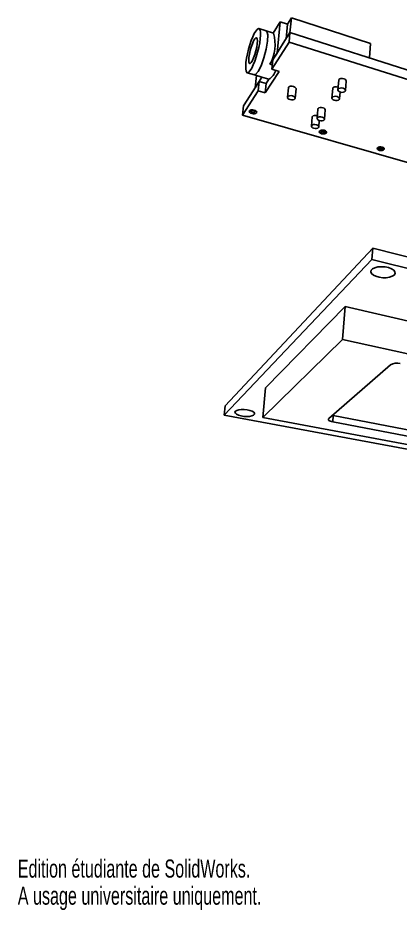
# Model space of a CAD drawing. Extents: x 0 to 191, y 0 to 179.
# Drawn here: x 0 to 77, y 0 to 179.5 of the extents above; entities that cross this region are included whole.
import ezdxf
from ezdxf.enums import TextEntityAlignment as Align

# ---------------------------------------------------------------- set-up
doc = ezdxf.new("R2010")
doc.units = 0
doc.layers.get('0').update_dxf_attribs({"linetype": 'CONTINUOUS'})

msp = doc.modelspace()

# ---------------------------------------------------------------- linework, layer by layer
at = {"color": 7, "linetype": 'CONTINUOUS'}
for p, q in [((51.45, 176.38), (52.87, 178.69)), ((52.87, 178.69), (52.23, 172.39)), ((52.87, 178.69), (54.34, 178.22)), ((54.34, 178.22), (54.04, 175.25)), ((54.34, 178.22), (55.11, 179.46)), ((55.11, 179.46), (54.81, 176.48)), ((55.11, 179.46), (71.09, 174.29)), ((50.05, 176.83), (48.59, 177.29)), ((51.51, 176.37), (50.05, 176.83)), ((51.36, 171.02), (54.84, 176.51)), ((54.84, 176.51), (54.64, 174.56)), ((54.84, 176.51), (129.49, 152.72)), ((51.17, 169.12), (54.64, 174.56)), ((54.64, 174.56), (129.54, 150.95)), ((71.09, 174.29), (70.89, 171.39)), ((50.79, 170.12), (52.23, 172.39)), ((51.36, 171.02), (51.17, 169.12)), ((50.79, 170.12), (51.26, 169.98)), ((52.64, 168.67), (51.17, 169.12)), ((46.22, 168.43), (47.68, 167.99)), ((47.68, 167.99), (49.14, 167.56)), ((48.08, 167.87), (47.81, 165.4)), ((47.81, 165.4), (49.16, 167.55)), ((49.14, 167.56), (49.16, 167.55)), ((50.61, 167.11), (49.16, 167.55)), ((49.86, 164.37), (52.64, 168.67)), ((50.06, 166.25), (50.61, 167.11)), ((64.65, 166.91), (64.5, 165)), ((45.49, 161.74), (48.61, 166.68)), ((48.61, 166.68), (48.41, 164.8)), ((48.61, 166.68), (50.06, 166.25)), ((50.06, 166.25), (49.86, 164.37)), ((54.53, 165.38), (54.34, 163.48)), ((55.87, 163.28), (56.05, 165.18)), ((63.44, 165.23), (63.29, 163.34)), ((66.04, 164.84), (66.18, 166.74)), ((45.28, 159.9), (48.41, 164.8)), ((48.41, 164.8), (49.86, 164.37)), ((64.81, 163.17), (64.92, 164.56)), ((45.49, 161.74), (45.28, 159.9)), ((116.08, 139.64), (45.28, 159.9)), ((47.05, 160.96), (47.01, 160.61)), ((47.76, 160.51), (47.8, 160.85)), ((60.46, 161.1), (60.3, 159.24)), ((61.79, 159.07), (61.94, 160.94)), ((59.32, 159.53), (59.16, 157.68)), ((60.64, 157.51), (60.75, 158.81)), ((61.14, 156.87), (61.11, 156.54)), ((61.83, 156.46), (61.86, 156.79)), ((72.79, 153.49), (72.77, 153.17)), ((73.48, 153.11), (73.5, 153.43)), ((71.51, 133.13), (41.8, 101.41)), ((71.36, 130.87), (71.51, 133.13)), ((190.61, 103), (71.51, 133.13)), ((71.36, 130.87), (41.6, 99.55)), ((190.84, 101.12), (71.36, 130.87)), ((65.93, 121.42), (49.93, 105.05)), ((65.45, 114.76), (65.93, 121.42)), ((176.33, 95.97), (65.93, 121.42)), ((65.45, 114.76), (49.36, 99.06)), ((176.9, 90.36), (65.45, 114.76)), ((75.06, 109.69), (62.66, 98.87)), ((49.36, 99.06), (49.93, 105.05)), ((41.6, 99.55), (41.8, 101.41)), ((41.6, 99.55), (144.34, 80.5)), ((49.36, 99.06), (152.13, 79.84)), ((63.38, 99.5), (63.55, 99.47)), ((63.55, 99.47), (63.46, 98.2)), ((63.55, 99.47), (145.81, 83.66)), ((63.46, 98.2), (145.86, 82.54))]:
    msp.add_line(p, q, dxfattribs=at)
for points in [[(48.84, 175.26), (48.9, 175.99), (48.88, 176.58), (48.8, 177.01), (48.66, 177.25), (48.47, 177.29), (48.23, 177.14), (47.95, 176.81), (47.65, 176.31), (47.34, 175.65), (47.03, 174.89), (46.74, 174.03), (46.48, 173.13), (46.26, 172.22), (46.08, 171.33), (45.97, 170.51), (45.91, 169.79), (45.92, 169.19), (45.99, 168.76), (46.12, 168.5), (46.31, 168.43), (46.54, 168.55), (46.82, 168.86), (47.12, 169.35), (47.44, 170), (47.75, 170.78), (48.05, 171.65), (48.32, 172.57), (48.55, 173.51), (48.73, 174.42), (48.84, 175.26)], [(48.23, 174.25), (48.27, 174.81), (48.23, 175.21), (48.12, 175.42), (47.96, 175.42), (47.75, 175.21), (47.51, 174.81), (47.26, 174.26), (47.02, 173.59), (46.82, 172.87), (46.66, 172.15), (46.55, 171.48), (46.52, 170.92), (46.55, 170.52), (46.65, 170.3), (46.82, 170.29), (47.03, 170.49), (47.26, 170.88), (47.51, 171.43), (47.76, 172.11), (47.97, 172.84), (48.13, 173.58), (48.23, 174.25)], [(64.65, 166.91), (64.7, 167.05), (64.86, 167.18), (65.11, 167.25), (65.4, 167.27), (65.7, 167.21), (65.95, 167.1), (66.12, 166.94), (66.18, 166.77), (66.18, 166.74)], [(54.53, 165.38), (54.57, 165.49), (54.72, 165.62), (54.96, 165.7), (55.25, 165.71), (55.55, 165.66), (55.8, 165.54), (55.98, 165.39), (56.05, 165.22), (56.05, 165.18)], [(63.44, 165.23), (63.49, 165.36), (63.65, 165.49), (63.89, 165.57), (64.18, 165.58), (64.48, 165.53), (64.54, 165.51)], [(64.55, 165.14), (64.5, 164.97), (64.56, 164.8), (64.74, 164.65), (64.99, 164.54), (65.28, 164.48), (65.58, 164.5), (65.82, 164.57), (65.98, 164.7), (66.04, 164.86), (65.97, 165.04), (65.8, 165.19), (65.55, 165.3), (65.25, 165.36), (64.96, 165.34), (64.71, 165.27), (64.55, 165.14)], [(54.39, 163.6), (54.34, 163.44), (54.42, 163.27), (54.6, 163.12), (54.85, 163.01), (55.15, 162.95), (55.44, 162.97), (55.68, 163.04), (55.83, 163.17), (55.87, 163.33), (55.8, 163.5), (55.62, 163.65), (55.37, 163.76), (55.07, 163.81), (54.78, 163.8), (54.54, 163.72), (54.39, 163.6)], [(63.34, 163.47), (63.29, 163.31), (63.35, 163.14), (63.52, 162.99), (63.77, 162.88), (64.07, 162.83), (64.36, 162.84), (64.6, 162.91), (64.76, 163.04), (64.81, 163.2), (64.74, 163.37), (64.57, 163.52), (64.32, 163.63), (64.03, 163.68), (63.74, 163.67), (63.49, 163.6), (63.34, 163.47)], [(48.1, 160.35), (47.95, 160.23), (47.72, 160.16), (47.44, 160.15), (47.16, 160.2), (46.9, 160.31), (46.72, 160.45), (46.64, 160.61), (46.68, 160.76), (46.82, 160.89), (47.05, 160.96), (47.33, 160.97), (47.62, 160.92), (47.87, 160.81), (48.05, 160.67), (48.13, 160.51), (48.1, 160.35)], [(47.27, 160.38), (47.14, 160.43), (47.05, 160.5), (47.01, 160.58), (47.03, 160.66), (47.1, 160.72), (47.22, 160.76), (47.36, 160.76), (47.5, 160.74), (47.63, 160.68), (47.72, 160.61), (47.76, 160.53), (47.74, 160.46), (47.67, 160.4), (47.56, 160.36), (47.42, 160.35), (47.27, 160.38)], [(59.32, 159.53), (59.37, 159.65), (59.52, 159.77), (59.75, 159.84), (60.03, 159.85), (60.32, 159.8), (60.34, 159.79)], [(60.46, 161.1), (60.5, 161.22), (60.66, 161.35), (60.89, 161.42), (61.18, 161.43), (61.46, 161.38), (61.71, 161.27), (61.88, 161.13), (61.94, 160.97), (61.94, 160.94)], [(60.59, 157.4), (60.64, 157.55), (60.57, 157.7), (60.4, 157.85), (60.16, 157.95), (59.87, 158), (59.59, 157.99), (59.36, 157.92), (59.21, 157.8), (59.16, 157.65), (59.23, 157.49), (59.4, 157.35), (59.64, 157.25), (59.93, 157.2), (60.21, 157.21), (60.44, 157.28), (60.59, 157.4)], [(61.74, 158.95), (61.79, 159.1), (61.72, 159.26), (61.55, 159.41), (61.3, 159.51), (61.02, 159.57), (60.73, 159.55), (60.5, 159.48), (60.34, 159.36), (60.3, 159.21), (60.36, 159.05), (60.53, 158.9), (60.78, 158.8), (61.07, 158.75), (61.35, 158.76), (61.59, 158.83), (61.74, 158.95)], [(62.15, 156.3), (62, 156.19), (61.77, 156.12), (61.5, 156.11), (61.22, 156.16), (60.98, 156.26), (60.81, 156.39), (60.75, 156.55), (60.79, 156.69), (60.94, 156.81), (61.17, 156.88), (61.45, 156.89), (61.73, 156.84), (61.97, 156.74), (62.13, 156.6), (62.2, 156.45), (62.15, 156.3)], [(61.34, 156.33), (61.48, 156.3), (61.62, 156.31), (61.74, 156.34), (61.81, 156.4), (61.83, 156.47), (61.8, 156.55), (61.72, 156.62), (61.6, 156.67), (61.46, 156.69), (61.32, 156.69), (61.21, 156.65), (61.13, 156.6), (61.11, 156.52), (61.14, 156.45), (61.22, 156.38), (61.34, 156.33)], [(72.47, 153.33), (72.63, 153.44), (72.86, 153.5), (73.13, 153.51), (73.4, 153.47), (73.63, 153.37), (73.78, 153.24), (73.83, 153.09), (73.77, 152.95), (73.62, 152.84), (73.39, 152.78), (73.12, 152.76), (72.85, 152.81), (72.62, 152.91), (72.47, 153.04), (72.42, 153.19), (72.47, 153.33)], [(72.99, 152.98), (72.87, 153.02), (72.8, 153.09), (72.77, 153.16), (72.8, 153.23), (72.88, 153.29), (72.99, 153.32), (73.13, 153.33), (73.26, 153.3), (73.38, 153.25), (73.45, 153.19), (73.48, 153.12), (73.45, 153.05), (73.37, 152.99), (73.26, 152.96), (73.12, 152.95), (72.99, 152.98)], [(75.82, 127.74), (76, 128.05), (75.97, 128.38), (75.73, 128.7), (75.29, 128.99), (74.7, 129.22), (74, 129.36), (73.27, 129.41), (72.56, 129.36), (71.95, 129.21), (71.48, 128.98), (71.2, 128.69), (71.13, 128.37), (71.28, 128.04), (71.63, 127.73), (72.15, 127.48), (72.8, 127.29), (73.51, 127.2), (74.23, 127.2), (74.89, 127.3), (75.44, 127.48), (75.82, 127.74)], [(43.84, 100.34), (43.75, 100.14), (43.83, 99.93), (44.09, 99.73), (44.48, 99.54), (44.99, 99.4), (45.56, 99.31), (46.15, 99.28), (46.7, 99.31), (47.16, 99.4), (47.5, 99.55), (47.68, 99.73), (47.69, 99.94), (47.53, 100.15), (47.21, 100.34), (46.75, 100.51), (46.2, 100.63), (45.61, 100.69), (45.03, 100.69), (44.51, 100.63), (44.1, 100.51), (43.84, 100.34)], [(62.66, 98.87), (62.59, 98.79), (62.57, 98.69), (62.61, 98.59), (62.69, 98.5), (62.83, 98.41), (63, 98.33), (63.22, 98.26), (63.46, 98.2)]]:
    msp.add_lwpolyline(points, dxfattribs=at)
at = {"color": 8, "linetype": 'CONTINUOUS'}
for points in [[(50.32, 174.8), (50.36, 176.05), (50.17, 176.74), (50.03, 176.75)], [(47.7, 168.08), (47.92, 168.04), (48.44, 168.64), (49.03, 169.83), (49.6, 171.42), (50.05, 173.17), (50.32, 174.8)]]:
    msp.add_lwpolyline(points, dxfattribs=at)
at = {"color": 7, "linetype": 'CONTINUOUS'}
for centre, radius, start, end in [((43.74, 174.09), 8.1, 330.6397, 16.3099), ((49.06, 169.66), 2.98, 301.2523, 344.7233), ((76.32, 107.35), 2.66, 74.3723, 118.3662)]:
    msp.add_arc(centre, radius, start, end, dxfattribs=at)

# ---------------------------------------------------------------- texts
for s, width, p in [('Edition étudiante de SolidWorks.', 0.667188, (0, 5.45)), ('A usage universitaire uniquement.', 0.668182, (0, 0))]:
    msp.add_text(s, height=3.633, dxfattribs=dict(at, width=width)).set_placement(p, align=Align.BOTTOM_LEFT)

doc.saveas('drawing.dxf')
